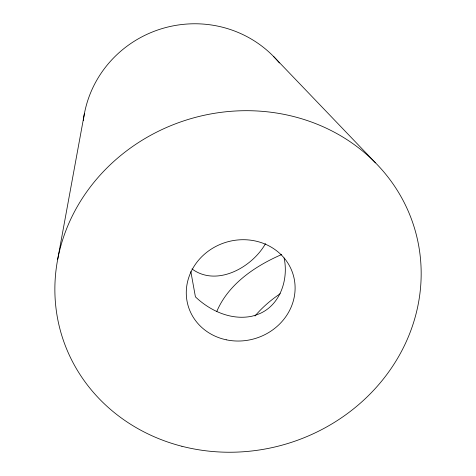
<?xml version="1.0" encoding="UTF-8"?>
<svg xmlns="http://www.w3.org/2000/svg" width="476" height="476" viewBox="0 0 476 476"><rect width="100%" height="100%" fill="white"/><g stroke="black" fill="none" stroke-linecap="round" stroke-linejoin="round"><path stroke-width="0.71" d="M57.703 259.277L84.383 113.687M216.741 311.59C228.272 284.113 255.201 265.989 281.685 254.523M265.483 243.688C252.197 267.31 216.735 287.296 191.971 268.922M254.987 316.016C262.264 307.407 270.904 300.011 280.227 293.704M273.408 56.305L375.51 162.846M190.834 271.516L195.422 296.863C210.184 310.941 231.336 320.55 251.971 316.213A55.02 47.166 7.7 0 0 260.991 313.053C280.941 303.426 288.515 278.609 284.113 258.004M83.318 120.511A110.819 107.683 -16.7 0 1 162.804 28.381A110.819 107.683 -16.7 0 1 279.43 62.963M181.909 446.274A184.337 169.504 -16.7 0 0 417.065 237.816A184.337 169.504 -16.7 0 0 115.079 160.311A184.337 169.504 -16.7 0 0 181.909 446.274M226.201 339.793A54.77 50.277 -16.7 0 0 293.359 275.342A54.77 50.277 -16.7 0 0 202.508 255.993A54.77 50.277 -16.7 0 0 226.201 339.793"/></g></svg>
